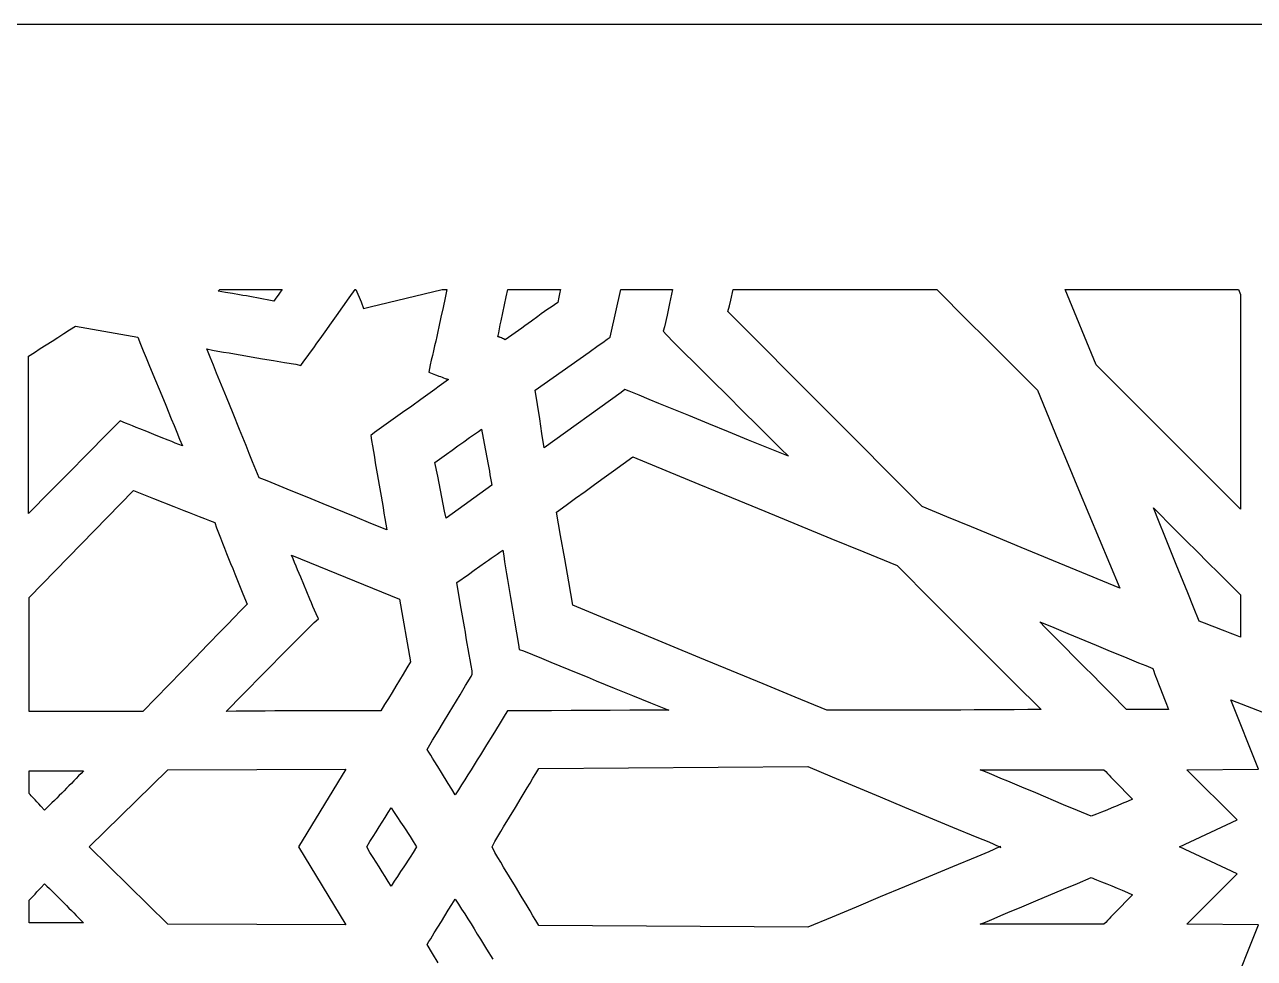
# Model space of a CAD drawing. Extents: x -500 to 500, y -1000 to 1000.
# Drawn here: x -255.4 to -23.2, y 823.7 to 1000 of the extents above; entities that cross this region are included whole.
import ezdxf

# ---------------------------------------------------------------- set-up
doc = ezdxf.new("R2010")
doc.units = 0
doc.layers.add('LAYER_1', color=18, linetype='CONTINUOUS')

msp = doc.modelspace()

# ---------------------------------------------------------------- linework, layer by layer
at = {"layer": 'LAYER_1'}
for points in [[(-500, -1000), (500, -1000), (500, 1000), (-500, 1000)], [(-176, 948.4), (-176.39, 946.58), (-176.79, 944.76), (-177.18, 942.95), (-177.38, 942.04), (-177.59, 941.14), (-177.79, 940.24), (-177.99, 939.34), (-178.2, 938.44), (-178.41, 937.54), (-178.62, 936.65), (-178.84, 935.76), (-179.07, 934.37), (-177.8, 933.9), (-177.65, 933.84), (-177.5, 933.78), (-177.35, 933.72), (-177.2, 933.66), (-176.89, 933.55), (-176.59, 933.44), (-176.29, 933.33), (-175.99, 933.22), (-175.84, 933.16), (-175.69, 933.1), (-175.53, 933.04), (-175.38, 932.98), (-176.25, 932.35), (-177.11, 931.72), (-177.98, 931.1), (-178.84, 930.48), (-180.57, 929.24), (-182.31, 928), (-184.05, 926.76), (-185.8, 925.52), (-189.32, 923.02), (-190.01, 922.44), (-189.9, 921.52), (-189.73, 920.46), (-189.55, 919.4), (-189.37, 918.34), (-189.19, 917.28), (-188.83, 915.17), (-188.46, 913.07), (-188.09, 910.96), (-187.73, 908.85), (-187.55, 907.8), (-187.37, 906.74), (-187.19, 905.68), (-187.02, 904.62), (-190.01, 905.84), (-193, 907.06), (-199.02, 909.54), (-202.03, 910.77), (-205.05, 912.01), (-206.56, 912.62), (-208.07, 913.24), (-209.59, 913.85), (-211.1, 914.46), (-211.72, 915.98), (-212.35, 917.49), (-212.97, 919.01), (-213.59, 920.53), (-214.82, 923.57), (-216.05, 926.61), (-217.28, 929.65), (-218.52, 932.69), (-219.14, 934.21), (-219.76, 935.73), (-220.38, 937.25), (-221.01, 938.77), (-219.95, 938.57), (-218.89, 938.38), (-217.84, 938.19), (-216.79, 938.01), (-215.74, 937.82), (-214.69, 937.64), (-213.64, 937.46), (-212.6, 937.28), (-210.5, 936.92), (-208.4, 936.57), (-206.3, 936.22), (-204.19, 935.87), (-203.26, 935.64), (-202.69, 936.45), (-202.06, 937.3), (-201.44, 938.15), (-200.82, 939), (-200.2, 939.86), (-199.59, 940.71), (-198.97, 941.57), (-198.36, 942.42), (-197.75, 943.28), (-196.53, 945), (-195.32, 946.71), (-194.1, 948.41), (-192.97, 950), (-192.85, 950), (-191.86, 947.68), (-191.4, 946.41), (-190.13, 946.75), (-176.57, 950), (-175.66, 950)], [(-207.16, 949.48), (-207.55, 948.92), (-207.94, 948.36), (-208.33, 947.8), (-208.98, 947.93), (-209.63, 948.05), (-210.28, 948.18), (-210.93, 948.3), (-211.58, 948.42), (-212.23, 948.54), (-212.88, 948.65), (-213.53, 948.77), (-214.19, 948.88), (-214.84, 948.99), (-216.16, 949.21), (-217.48, 949.43), (-218.82, 949.65), (-218.55, 950), (-206.78, 950)], [(-154.33, 949.5), (-154.54, 948.53), (-154.76, 947.57), (-155.39, 947.13), (-156.01, 946.69), (-156.63, 946.25), (-157.25, 945.81), (-157.87, 945.37), (-158.48, 944.92), (-159.71, 944.03), (-160.95, 943.14), (-161.56, 942.7), (-162.18, 942.26), (-162.8, 941.82), (-163.42, 941.38), (-164.04, 940.94), (-164.67, 940.5), (-165.01, 940.68), (-165.19, 940.76), (-165.36, 940.84), (-165.53, 940.91), (-165.62, 940.94), (-165.71, 940.98), (-165.79, 941.01), (-165.88, 941.03), (-165.96, 941.06), (-166.05, 941.08), (-165.9, 941.84), (-165.74, 942.6), (-165.59, 943.35), (-165.43, 944.1), (-165.11, 945.6), (-164.78, 947.1), (-164.46, 948.6), (-164.16, 950), (-154.22, 950)], [(-133.65, 947.34), (-134.12, 945.14), (-134.6, 942.93), (-134.83, 942.12), (-134.25, 941.43), (-132.81, 940), (-131.36, 938.56), (-128.48, 935.7), (-125.61, 932.83), (-122.73, 929.97), (-119.86, 927.1), (-116.98, 924.24), (-114.1, 921.37), (-112.66, 919.94), (-111.21, 918.51), (-113.09, 919.27), (-114.97, 920.03), (-116.85, 920.8), (-118.73, 921.56), (-122.49, 923.1), (-126.25, 924.64), (-130, 926.18), (-133.76, 927.72), (-135.64, 928.49), (-137.52, 929.25), (-139.4, 930.02), (-141.28, 930.78), (-142.09, 931.13), (-142.78, 930.55), (-157.29, 920.13), (-157.73, 922.84), (-158.16, 925.57), (-158.59, 928.3), (-159.02, 931.01), (-157.33, 932.19), (-155.63, 933.37), (-153.93, 934.57), (-152.23, 935.77), (-150.52, 936.98), (-148.82, 938.19), (-147.12, 939.4), (-146.27, 940.01), (-145.43, 940.62), (-144.85, 940.97), (-144.74, 941.55), (-142.81, 950), (-133.07, 950)], [(-82.52, 949.32), (-77.94, 944.73), (-73.36, 940.15), (-71.07, 937.86), (-68.78, 935.57), (-66.49, 933.29), (-64.2, 931.01), (-60.32, 921.64), (-58.37, 916.95), (-56.43, 912.27), (-54.48, 907.6), (-52.54, 902.93), (-50.6, 898.27), (-48.65, 893.62), (-67.27, 901.32), (-71.95, 903.25), (-76.63, 905.18), (-81.31, 907.1), (-85.98, 909.01), (-122.62, 945.83), (-122.36, 946.92), (-122.09, 948), (-121.61, 950), (-83.2, 950)], [(-25.84, 949.07), (-25.84, 908.55), (-27.55, 910.25), (-29.25, 911.94), (-32.67, 915.34), (-36.08, 918.75), (-39.49, 922.15), (-42.91, 925.56), (-46.32, 928.97), (-49.73, 932.37), (-51.44, 934.06), (-53.14, 935.76), (-58.95, 950), (-26.22, 950)], [(-234.02, 940.97), (-233.5, 939.69), (-232.98, 938.41), (-232.46, 937.12), (-231.93, 935.84), (-230.88, 933.28), (-229.82, 930.72), (-228.76, 928.16), (-227.71, 925.6), (-227.18, 924.32), (-226.66, 923.04), (-226.13, 921.76), (-225.61, 920.48), (-226.28, 920.74), (-226.95, 921), (-227.62, 921.27), (-228.29, 921.54), (-229.63, 922.08), (-230.97, 922.62), (-232.31, 923.16), (-233.65, 923.7), (-234.32, 923.97), (-234.99, 924.23), (-235.66, 924.5), (-236.33, 924.76), (-237.37, 925.22), (-238.06, 924.53), (-239.09, 923.47), (-240.13, 922.41), (-241.17, 921.35), (-242.2, 920.29), (-244.28, 918.19), (-246.35, 916.09), (-248.43, 914), (-250.5, 911.91), (-254.65, 907.74), (-254.65, 937.38), (-253.53, 938.11), (-252.42, 938.83), (-251.31, 939.55), (-250.21, 940.26), (-249.11, 940.96), (-248, 941.66), (-246.89, 942.36), (-245.78, 943.05)], [(-168.64, 920.93), (-168.39, 919.61), (-168.14, 918.29), (-167.89, 916.98), (-167.77, 916.33), (-167.65, 915.67), (-167.54, 915.02), (-167.42, 914.37), (-167.31, 913.72), (-167.2, 913.07), (-175.84, 906.82), (-176.1, 908.16), (-176.36, 909.49), (-176.88, 912.13), (-177.4, 914.74), (-177.92, 917.35), (-175.76, 918.91), (-174.67, 919.69), (-173.58, 920.48), (-172.49, 921.26), (-171.39, 922.04), (-170.28, 922.82), (-169.72, 923.21), (-169.16, 923.6)], [(-128.14, 913.27), (-121.92, 910.71), (-115.69, 908.15), (-109.45, 905.59), (-103.21, 903.02), (-96.96, 900.46), (-90.7, 897.9), (-83.94, 891.11), (-80.55, 887.71), (-77.15, 884.3), (-73.75, 880.89), (-70.34, 877.49), (-68.63, 875.79), (-66.93, 874.09), (-65.22, 872.39), (-63.51, 870.7), (-66.04, 870.68), (-68.57, 870.66), (-71.1, 870.64), (-73.62, 870.63), (-76.15, 870.62), (-78.68, 870.61), (-81.21, 870.6), (-83.73, 870.59), (-88.79, 870.59), (-93.84, 870.58), (-103.95, 870.58), (-109.95, 873.05), (-115.95, 875.53), (-127.92, 880.48), (-139.89, 885.43), (-145.88, 887.9), (-151.88, 890.38), (-152.66, 894.79), (-153.44, 899.17), (-154.21, 903.56), (-154.99, 907.97), (-153.18, 909.28), (-151.38, 910.58), (-149.58, 911.88), (-147.79, 913.18), (-146, 914.48), (-144.2, 915.79), (-142.4, 917.09), (-140.59, 918.39)], [(-233.88, 911.65), (-232.93, 911.28), (-231.03, 910.53), (-227.21, 909.01), (-225.3, 908.26), (-224.34, 907.88), (-223.38, 907.5), (-222.41, 907.12), (-221.45, 906.75), (-220.48, 906.38), (-219.51, 906), (-219.14, 905.03), (-218.77, 904.06), (-218.4, 903.09), (-218.02, 902.12), (-217.64, 901.15), (-217.26, 900.19), (-216.88, 899.22), (-216.5, 898.26), (-216.11, 897.3), (-215.73, 896.34), (-214.96, 894.43), (-214.18, 892.52), (-213.4, 890.61), (-214.63, 889.33), (-215.86, 888.05), (-217.1, 886.78), (-218.33, 885.5), (-220.79, 882.97), (-223.25, 880.43), (-225.72, 877.91), (-228.18, 875.39), (-233.1, 870.35), (-254.53, 870.35), (-254.53, 891.88), (-234.83, 912.02)], [(-38.19, 904.64), (-36.13, 902.57), (-34.08, 900.52), (-32.02, 898.47), (-29.97, 896.43), (-28.94, 895.41), (-27.91, 894.38), (-26.88, 893.36), (-25.84, 892.34), (-25.84, 884.36), (-26.83, 884.75), (-27.81, 885.14), (-28.78, 885.52), (-29.76, 885.9), (-30.24, 886.09), (-30.73, 886.28), (-31.22, 886.47), (-31.7, 886.65), (-32.19, 886.83), (-32.69, 887.01), (-33.18, 887.19), (-33.67, 887.37), (-34.75, 890.05), (-35.83, 892.73), (-37.99, 898.07), (-40.15, 903.42), (-41.23, 906.1), (-42.31, 908.78)], [(-164.95, 899.69), (-164.78, 898.58), (-164.6, 897.46), (-164.42, 896.35), (-164.23, 895.23), (-164.05, 894.12), (-163.86, 893), (-163.67, 891.88), (-163.29, 889.65), (-162.91, 887.41), (-162.52, 885.19), (-162.13, 882.97), (-162.02, 882.04), (-161.21, 881.81), (-159.5, 881.09), (-157.79, 880.38), (-156.08, 879.67), (-154.37, 878.96), (-152.65, 878.26), (-150.94, 877.55), (-149.22, 876.85), (-147.5, 876.15), (-144.07, 874.75), (-140.64, 873.36), (-137.21, 871.97), (-133.79, 870.58), (-135.63, 870.58), (-137.47, 870.58), (-139.31, 870.57), (-141.15, 870.56), (-144.85, 870.54), (-148.54, 870.52), (-152.23, 870.5), (-155.92, 870.48), (-157.77, 870.47), (-159.61, 870.47), (-161.45, 870.47), (-163.29, 870.46), (-164.21, 870.46), (-164.67, 869.77), (-165.83, 867.86), (-167, 865.95), (-168.17, 864.05), (-168.76, 863.09), (-169.35, 862.14), (-169.94, 861.19), (-170.53, 860.25), (-171.12, 859.3), (-171.72, 858.36), (-172.31, 857.42), (-172.91, 856.48), (-173.51, 855.54), (-174.12, 854.6), (-174.76, 855.65), (-175.41, 856.71), (-176.72, 858.84), (-177.38, 859.92), (-178.05, 861), (-178.39, 861.54), (-178.73, 862.09), (-179.07, 862.63), (-179.41, 863.17), (-178.38, 864.9), (-177.34, 866.63), (-176.3, 868.34), (-175.27, 870.06), (-173.19, 873.49), (-172.16, 875.22), (-171.12, 876.95), (-170.89, 877.41), (-170.89, 877.99), (-171.08, 879.03), (-171.27, 880.07), (-171.46, 881.11), (-171.65, 882.16), (-171.83, 883.2), (-172.01, 884.24), (-172.19, 885.28), (-172.37, 886.32), (-172.73, 888.41), (-173.08, 890.49), (-173.77, 894.66), (-171.61, 896.22), (-170.53, 897), (-169.45, 897.77), (-168.37, 898.54), (-167.83, 898.92), (-167.29, 899.3), (-166.75, 899.68), (-166.21, 900.05), (-165.67, 900.43), (-165.13, 900.8)], [(-184.6, 891.53), (-182.53, 879.73), (-183.22, 878.56), (-183.91, 877.4), (-184.61, 876.25), (-185.31, 875.09), (-186.01, 873.94), (-186.72, 872.79), (-187.44, 871.63), (-188.17, 870.46), (-195.43, 870.46), (-199.06, 870.46), (-202.7, 870.45), (-204.52, 870.44), (-206.34, 870.44), (-208.17, 870.43), (-209.99, 870.42), (-211.82, 870.4), (-213.65, 870.39), (-215.48, 870.37), (-217.32, 870.35), (-216.28, 871.41), (-215.25, 872.47), (-214.21, 873.53), (-213.17, 874.58), (-211.1, 876.69), (-209.02, 878.78), (-206.95, 880.88), (-204.88, 882.97), (-200.73, 887.13), (-199.92, 887.83), (-200.38, 888.76), (-200.67, 889.45), (-200.95, 890.14), (-201.24, 890.84), (-201.52, 891.53), (-202.1, 892.92), (-202.69, 894.31), (-203.27, 895.7), (-203.85, 897.09), (-204.14, 897.79), (-204.42, 898.48), (-204.71, 899.17), (-204.99, 899.87)], [(-61.1, 886.16), (-58.45, 885.06), (-53.13, 882.85), (-50.46, 881.74), (-47.79, 880.64), (-46.45, 880.09), (-45.11, 879.54), (-43.77, 879), (-42.43, 878.45), (-42.26, 877.97), (-42.08, 877.5), (-41.9, 877.02), (-41.72, 876.54), (-41.54, 876.06), (-41.35, 875.58), (-40.98, 874.62), (-40.21, 872.67), (-39.82, 871.69), (-39.44, 870.7), (-47.38, 870.7), (-48.4, 871.74), (-49.42, 872.77), (-50.44, 873.81), (-51.46, 874.85), (-52.49, 875.88), (-53.51, 876.91), (-55.56, 878.97), (-57.62, 881.04), (-58.64, 882.07), (-59.66, 883.1), (-60.69, 884.14), (-61.71, 885.17), (-62.73, 886.21), (-63.74, 887.25)], [(-244.73, 858.64), (-245.19, 858.17), (-245.64, 857.7), (-246.09, 857.23), (-246.55, 856.76), (-247.01, 856.3), (-247.46, 855.83), (-247.92, 855.37), (-248.38, 854.91), (-248.84, 854.45), (-249.31, 853.99), (-249.77, 853.54), (-250.24, 853.08), (-250.71, 852.62), (-251.18, 852.17), (-251.65, 851.71), (-252.34, 852.49), (-252.69, 852.88), (-253.05, 853.27), (-253.41, 853.66), (-253.77, 854.05), (-253.96, 854.25), (-254.15, 854.44), (-254.34, 854.64), (-254.53, 854.84), (-254.53, 859.12), (-244.28, 859.12)], [(-203.7, 844.76), (-194.74, 830.06), (-228.38, 830.18), (-243.19, 844.76), (-228.38, 859.35), (-194.74, 859.47)], [(-102.98, 858.02), (-98.43, 856.11), (-93.88, 854.2), (-89.32, 852.3), (-84.76, 850.41), (-80.21, 848.52), (-75.66, 846.64), (-73.39, 845.7), (-71.38, 844.77), (-71.4, 844.76), (-71.38, 844.76), (-73.39, 843.83), (-75.66, 842.89), (-80.21, 841.01), (-84.76, 839.12), (-89.32, 837.22), (-93.88, 835.32), (-98.43, 833.42), (-102.98, 831.51), (-107.52, 829.6), (-158.33, 829.95), (-158.88, 830.87), (-159.43, 831.79), (-159.98, 832.71), (-160.53, 833.63), (-161.63, 835.47), (-162.74, 837.3), (-163.85, 839.13), (-164.96, 840.96), (-165.51, 841.88), (-166.06, 842.8), (-166.61, 843.72), (-167.16, 844.76), (-166.61, 845.8), (-166.06, 846.73), (-165.51, 847.65), (-164.96, 848.56), (-163.85, 850.4), (-162.74, 852.23), (-161.63, 854.06), (-160.53, 855.9), (-159.98, 856.81), (-159.43, 857.73), (-158.88, 858.66), (-158.33, 859.58), (-107.52, 859.93)], [(-51.32, 859), (-50.99, 858.66), (-50.66, 858.31), (-50.33, 857.96), (-49.66, 857.27), (-48.98, 856.57), (-48.3, 855.88), (-47.61, 855.18), (-46.23, 853.79), (-47.22, 853.36), (-48.2, 852.95), (-49.18, 852.53), (-50.15, 852.13), (-51.12, 851.73), (-52.1, 851.34), (-53.08, 850.94), (-54.07, 850.55), (-56.66, 851.64), (-59.27, 852.74), (-64.51, 854.95), (-67.13, 856.06), (-69.77, 857.16), (-71.08, 857.71), (-72.4, 858.26), (-73.72, 858.81), (-75.03, 859.35), (-51.65, 859.35)], [(-185.61, 851.25), (-185.01, 850.34), (-184.41, 849.43), (-183.81, 848.53), (-182.61, 846.72), (-182.01, 845.81), (-181.41, 844.76), (-182.01, 843.72), (-182.61, 842.81), (-183.81, 841), (-184.41, 840.1), (-185.01, 839.19), (-185.61, 838.28), (-186.21, 837.36), (-186.77, 838.27), (-187.33, 839.18), (-187.89, 840.09), (-188.46, 840.99), (-189.03, 841.9), (-189.6, 842.8), (-190.19, 843.71), (-190.77, 844.76), (-190.19, 845.82), (-189.6, 846.73), (-189.03, 847.63), (-188.46, 848.53), (-187.89, 849.44), (-187.33, 850.34), (-186.77, 851.25), (-186.21, 852.17)], [(-71.37, 844.76), (-71.38, 844.77), (-71.12, 844.88)], [(-71.12, 844.65), (-71.38, 844.76), (-71.37, 844.76)], [(-53.08, 838.58), (-52.1, 838.19), (-51.12, 837.8), (-50.15, 837.4), (-49.18, 836.99), (-48.2, 836.58), (-47.22, 836.16), (-46.23, 835.73), (-47.61, 834.35), (-48.3, 833.65), (-48.98, 832.96), (-49.66, 832.26), (-50.33, 831.57), (-50.66, 831.22), (-50.99, 830.87), (-51.32, 830.52), (-51.65, 830.18), (-75.03, 830.18), (-73.72, 830.72), (-72.4, 831.27), (-71.08, 831.82), (-69.77, 832.37), (-67.13, 833.47), (-64.51, 834.58), (-59.27, 836.79), (-56.66, 837.89), (-54.07, 838.98)], [(-251.18, 837.36), (-250.71, 836.91), (-250.24, 836.45), (-249.77, 835.99), (-249.31, 835.54), (-248.84, 835.08), (-248.38, 834.62), (-247.92, 834.16), (-247.46, 833.7), (-247.01, 833.23), (-246.55, 832.77), (-246.09, 832.3), (-245.64, 831.83), (-245.19, 831.36), (-244.73, 830.89), (-244.28, 830.41), (-254.53, 830.41), (-254.53, 834.69), (-254.34, 834.89), (-254.15, 835.08), (-253.96, 835.28), (-253.77, 835.47), (-253.41, 835.86), (-253.05, 836.26), (-252.69, 836.65), (-252.34, 837.04), (-251.65, 837.82)]]:
    msp.add_lwpolyline(points, close=True, dxfattribs=at)
for points in [[(-14.55, 822.07), (-27.68, 816.98), (-22.5, 830.06), (-35.98, 830.18), (-26.53, 839.67), (-37.36, 844.76), (-26.53, 849.86), (-35.98, 859.35), (-22.5, 859.47), (-27.68, 872.55), (-14.55, 867.45)], [(-177.34, 822.9), (-178.38, 824.63), (-179.41, 826.36), (-179.07, 826.9), (-178.73, 827.44), (-178.39, 827.98), (-178.05, 828.53), (-177.38, 829.61), (-176.72, 830.68), (-175.41, 832.82), (-174.76, 833.88), (-174.12, 834.92), (-173.51, 833.99), (-172.91, 833.05), (-172.31, 832.11), (-171.72, 831.17), (-171.12, 830.23), (-170.53, 829.28), (-169.94, 828.33), (-169.35, 827.38), (-168.76, 826.43), (-168.17, 825.48), (-167, 823.58)]]:
    msp.add_lwpolyline(points, dxfattribs=at)

doc.saveas('drawing.dxf')
